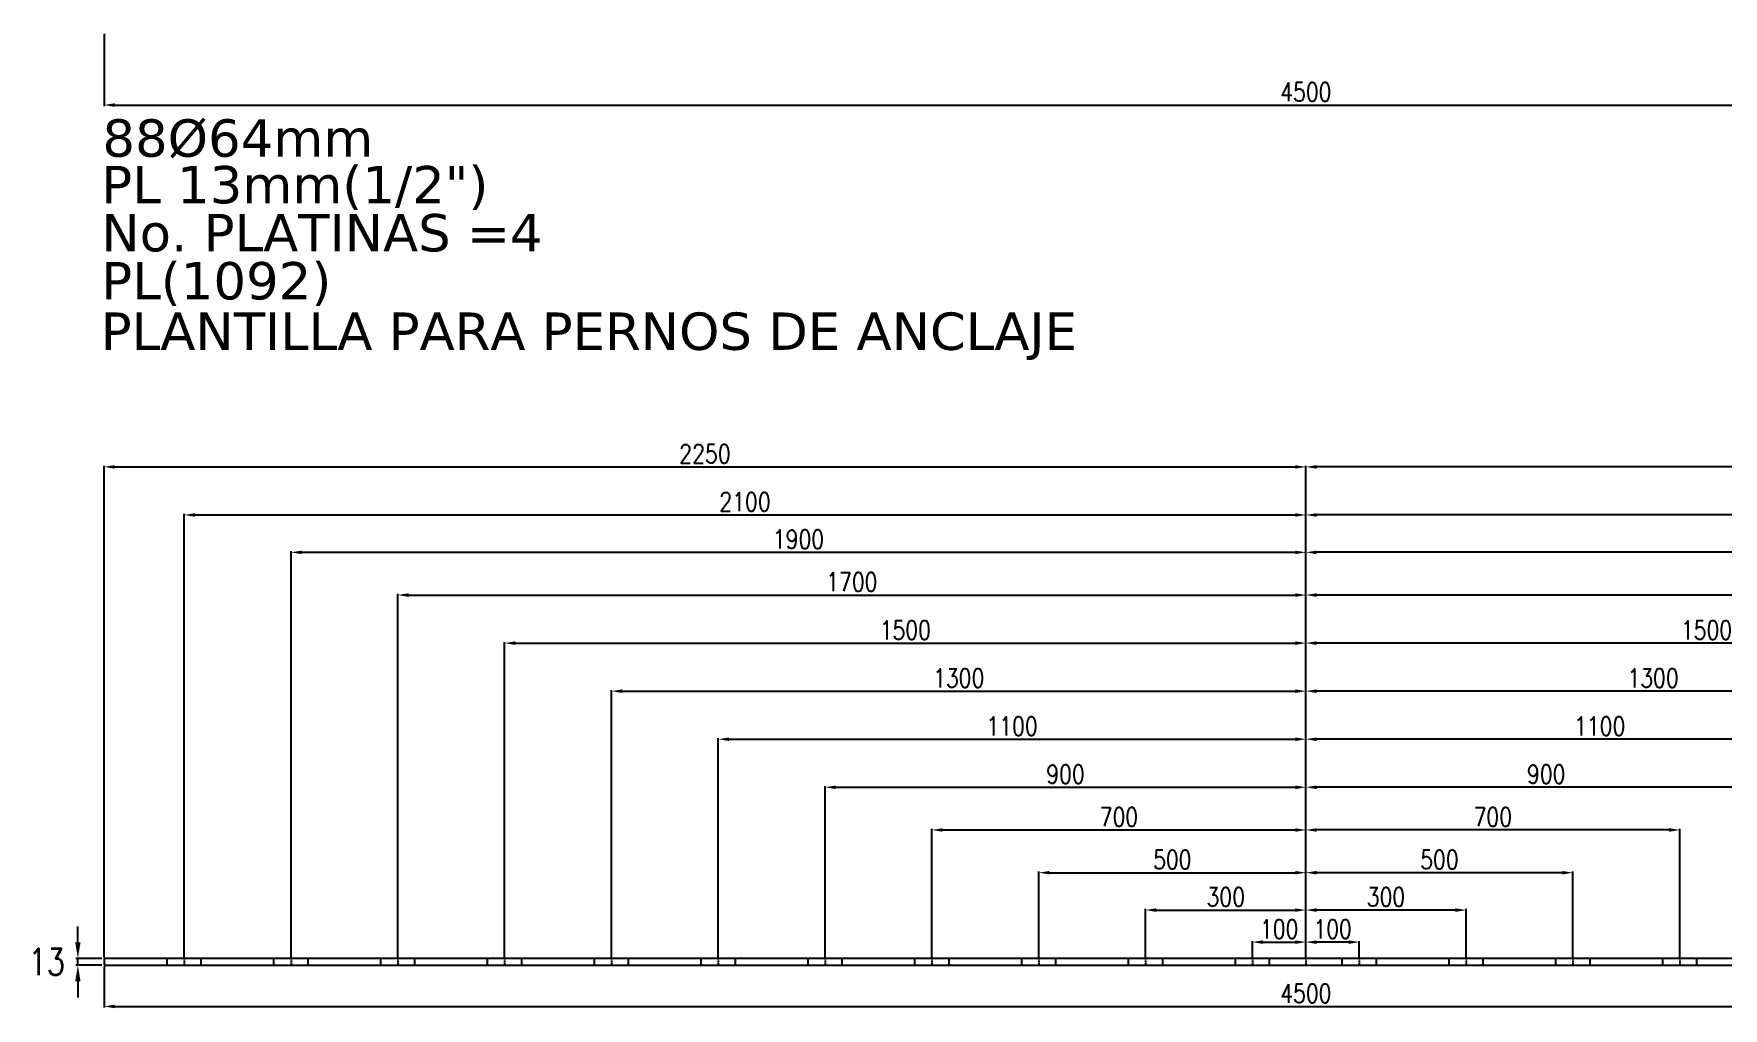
# Model space of a CAD drawing. Header units: millimetres. Extents: x 1541 to 289025, y -12015 to 47026.
# Drawn here: x 41833 to 44996, y 308 to 2133 of the extents above; entities that cross this region are included whole.
import ezdxf

# ---------------------------------------------------------------- set-up
doc = ezdxf.new("R2010")
doc.units = ezdxf.units.MM
doc.header["$LTSCALE"] = 0.1
doc.linetypes.add('DASHDOT', pattern=[25.4, 12.7, -6.35, 0, -6.35])
for name, color, linetype in [('COTAS', 8, 'Continuous'), ('EJE PERNO', 1, 'DASHDOT'), ('PERNOS', 3, 'Continuous'), ('PLATINA', 5, 'Continuous'), ('TEXTO GENERAL', 3, 'Continuous')]:
    doc.layers.add(name, color=color, linetype=linetype)
doc.styles.add('CNI_COTAS', font='romans.shx', dxfattribs={"width": 0.8})
doc.styles.add('VERDANA', font='verdana.ttf')
doc.dimstyles.new('1.2', dxfattribs={"dimscale": 0, "dimtxt": 35, "dimasz": 20, "dimexe": 2, "dimexo": 2, "dimgap": 7, "dimtad": 1, "dimdec": 0, "dimzin": 4, "dimdsep": 46, "dimtxsty": 'CNI_COTAS', "dimcen": 0, "dimclrd": 256, "dimclrt": 3, "dimadec": 0, "dimazin": 0, "dimtfac": 1, "dimtdec": 0, "dimtmove": 2, "dimatfit": 0, "dimfxl": 0.05, "dimtolj": 1, "dimtzin": 0, "dimarcsym": 1})
doc.dimstyles.new('1.3', dxfattribs={"dimscale": 0, "dimtxt": 50, "dimasz": 30, "dimexe": 4, "dimexo": 4, "dimgap": 9, "dimtad": 1, "dimdec": 0, "dimzin": 4, "dimdsep": 46, "dimtxsty": 'CNI_COTAS', "dimcen": 0, "dimclrd": 256, "dimclrt": 3, "dimadec": 0, "dimazin": 0, "dimtfac": 1, "dimtdec": 0, "dimtmove": 2, "dimatfit": 0, "dimfxl": 0.05, "dimtolj": 1, "dimtzin": 0, "dimarcsym": 0})

# ---------------------------------------------------------------- blocks, each defined once
blk = doc.blocks.new('*D3172')
at = {"layer": 'COTAS', "color": 0, "lineweight": -2, "transparency": 16777216}
for p, q in [((41964.3, 2133.3), (41964.3, 1997.8)), ((46464.3, 2133.3), (46464.3, 1997.8))]:
    blk.add_line(p, q, dxfattribs=at)
at = {"layer": 'COTAS', "lineweight": -2, "transparency": 16777216}
blk.add_line((41984.3, 1999.8), (46444.3, 1999.8), dxfattribs=at)
at = {"layer": 'COTAS', "transparency": 16777216}
for points in [[(41984.3, 2003.2), (41984.3, 1996.5), (41964.3, 1999.8)], [(46444.3, 2003.2), (46444.3, 1996.5), (46464.3, 1999.8)]]:
    blk.add_solid(points, dxfattribs=at)
at = {"layer": 'Defpoints', "color": 0, "transparency": 16777216}
for p in [(41964.3, 2135.3), (46464.3, 2135.3), (46464.3, 1999.8)]:
    blk.add_point(p, dxfattribs=at)
at = {"layer": 'COTAS', "color": 3, "transparency": 16777216, "insert": (44214.3, 2024.3), "char_height": 35, "attachment_point": 5, "style": 'CNI_COTAS'}
blk.add_mtext('\\A1;4500', dxfattribs=at)
blk = doc.blocks.new('*D3144')
at = {"layer": 'COTAS', "lineweight": -2, "ltscale": 3, "transparency": 16777216}
for p, q in [((41915.3, 431.6), (41915.3, 461.6)), ((41915.3, 388.6), (41915.3, 401.6)), ((41915.3, 358.6), (41915.3, 328.6))]:
    blk.add_line(p, q, dxfattribs=at)
at = {"layer": 'COTAS', "color": 0, "lineweight": -2, "ltscale": 3, "transparency": 16777216}
for p, q in [((41960.3, 401.6), (41911.3, 401.6)), ((41960.3, 388.6), (41911.3, 388.6))]:
    blk.add_line(p, q, dxfattribs=at)
at = {"layer": 'COTAS', "ltscale": 3, "transparency": 16777216}
for points in [[(41910.3, 431.6), (41920.3, 431.6), (41915.3, 401.6)], [(41910.3, 358.6), (41920.3, 358.6), (41915.3, 388.6)]]:
    blk.add_solid(points, dxfattribs=at)
at = {"layer": 'Defpoints', "color": 0, "ltscale": 3, "transparency": 16777216}
for p in [(41915.3, 401.6), (41964.3, 401.6), (41964.3, 388.6)]:
    blk.add_point(p, dxfattribs=at)
at = {"layer": 'COTAS', "color": 3, "ltscale": 3, "transparency": 16777216, "insert": (41856.8, 395.1), "char_height": 50, "attachment_point": 5, "rotation": 0.2, "style": 'CNI_COTAS'}
blk.add_mtext('\\A1;13', dxfattribs=at)
blk = doc.blocks.new('*D3145')
at = {"layer": 'COTAS', "color": 0, "lineweight": -2, "transparency": 16777216}
for p, q in [((41964.3, 386.6), (41964.3, 309.6)), ((46464.3, 386.6), (46464.3, 309.6))]:
    blk.add_line(p, q, dxfattribs=at)
at = {"layer": 'COTAS', "lineweight": -2, "transparency": 16777216}
blk.add_line((41984.3, 311.6), (46444.3, 311.6), dxfattribs=at)
at = {"layer": 'COTAS', "transparency": 16777216}
for points in [[(41984.3, 314.9), (41984.3, 308.2), (41964.3, 311.6)], [(46444.3, 314.9), (46444.3, 308.2), (46464.3, 311.6)]]:
    blk.add_solid(points, dxfattribs=at)
at = {"layer": 'Defpoints', "color": 0, "transparency": 16777216}
for p in [(41964.3, 388.6), (46464.3, 388.6), (46464.3, 311.6)]:
    blk.add_point(p, dxfattribs=at)
at = {"layer": 'COTAS', "color": 3, "transparency": 16777216, "insert": (44214.3, 336.1), "char_height": 35, "attachment_point": 5, "style": 'CNI_COTAS'}
blk.add_mtext('\\A1;4500', dxfattribs=at)
blk = doc.blocks.new('*D3146')
at = {"layer": 'COTAS', "color": 0, "lineweight": -2, "transparency": 16777216}
for p, q in [((44214.3, 403.6), (44214.3, 434.1)), ((44314.3, 403.6), (44314.3, 434.1))]:
    blk.add_line(p, q, dxfattribs=at)
at = {"layer": 'COTAS', "lineweight": -2, "transparency": 16777216}
blk.add_line((44294.3, 432.1), (44234.3, 432.1), dxfattribs=at)
at = {"layer": 'COTAS', "transparency": 16777216}
for points in [[(44234.3, 435.4), (44234.3, 428.7), (44214.3, 432.1)], [(44294.3, 435.4), (44294.3, 428.7), (44314.3, 432.1)]]:
    blk.add_solid(points, dxfattribs=at)
at = {"layer": 'Defpoints', "color": 0, "transparency": 16777216}
for p in [(44214.3, 432.1), (44214.3, 401.6), (44314.3, 401.6)]:
    blk.add_point(p, dxfattribs=at)
at = {"layer": 'COTAS', "color": 3, "transparency": 16777216, "insert": (44264.3, 456.6), "char_height": 35, "attachment_point": 5, "style": 'CNI_COTAS'}
blk.add_mtext('\\A1;100', dxfattribs=at)
blk = doc.blocks.new('*D3147')
at = {"layer": 'COTAS', "color": 0, "lineweight": -2, "transparency": 16777216}
for p, q in [((44214.3, 403.6), (44214.3, 494.1)), ((44514.3, 403.6), (44514.3, 494.1))]:
    blk.add_line(p, q, dxfattribs=at)
at = {"layer": 'COTAS', "lineweight": -2, "transparency": 16777216}
blk.add_line((44494.3, 492.1), (44234.3, 492.1), dxfattribs=at)
at = {"layer": 'COTAS', "transparency": 16777216}
for points in [[(44234.3, 495.4), (44234.3, 488.7), (44214.3, 492.1)], [(44494.3, 495.4), (44494.3, 488.7), (44514.3, 492.1)]]:
    blk.add_solid(points, dxfattribs=at)
at = {"layer": 'Defpoints', "color": 0, "transparency": 16777216}
for p in [(44214.3, 492.1), (44214.3, 401.6), (44514.3, 401.6)]:
    blk.add_point(p, dxfattribs=at)
at = {"layer": 'COTAS', "color": 3, "transparency": 16777216, "insert": (44364.3, 516.6), "char_height": 35, "attachment_point": 5, "style": 'CNI_COTAS'}
blk.add_mtext('\\A1;300', dxfattribs=at)
blk = doc.blocks.new('*D3148')
at = {"layer": 'COTAS', "color": 0, "lineweight": -2, "transparency": 16777216}
for p, q in [((44214.3, 403.6), (44214.3, 564.1)), ((44714.3, 403.6), (44714.3, 564.1))]:
    blk.add_line(p, q, dxfattribs=at)
at = {"layer": 'COTAS', "lineweight": -2, "transparency": 16777216}
blk.add_line((44694.3, 562.1), (44234.3, 562.1), dxfattribs=at)
at = {"layer": 'COTAS', "transparency": 16777216}
for points in [[(44234.3, 565.4), (44234.3, 558.7), (44214.3, 562.1)], [(44694.3, 565.4), (44694.3, 558.7), (44714.3, 562.1)]]:
    blk.add_solid(points, dxfattribs=at)
at = {"layer": 'Defpoints', "color": 0, "transparency": 16777216}
for p in [(44214.3, 562.1), (44214.3, 401.6), (44714.3, 401.6)]:
    blk.add_point(p, dxfattribs=at)
at = {"layer": 'COTAS', "color": 3, "transparency": 16777216, "insert": (44464.3, 586.6), "char_height": 35, "attachment_point": 5, "style": 'CNI_COTAS'}
blk.add_mtext('\\A1;500', dxfattribs=at)
blk = doc.blocks.new('*D3149')
at = {"layer": 'COTAS', "color": 0, "lineweight": -2, "transparency": 16777216}
for p, q in [((44214.3, 403.6), (44214.3, 644.1)), ((44914.3, 403.6), (44914.3, 644.1))]:
    blk.add_line(p, q, dxfattribs=at)
at = {"layer": 'COTAS', "lineweight": -2, "transparency": 16777216}
blk.add_line((44894.3, 642.1), (44234.3, 642.1), dxfattribs=at)
at = {"layer": 'COTAS', "transparency": 16777216}
for points in [[(44234.3, 645.4), (44234.3, 638.7), (44214.3, 642.1)], [(44894.3, 645.4), (44894.3, 638.7), (44914.3, 642.1)]]:
    blk.add_solid(points, dxfattribs=at)
at = {"layer": 'Defpoints', "color": 0, "transparency": 16777216}
for p in [(44214.3, 642.1), (44214.3, 401.6), (44914.3, 401.6)]:
    blk.add_point(p, dxfattribs=at)
at = {"layer": 'COTAS', "color": 3, "transparency": 16777216, "insert": (44564.3, 666.6), "char_height": 35, "attachment_point": 5, "style": 'CNI_COTAS'}
blk.add_mtext('\\A1;700', dxfattribs=at)
blk = doc.blocks.new('*D3150')
at = {"layer": 'COTAS', "color": 0, "lineweight": -2, "transparency": 16777216}
for p, q in [((44214.3, 403.6), (44214.3, 724.1)), ((45114.3, 403.6), (45114.3, 724.1))]:
    blk.add_line(p, q, dxfattribs=at)
at = {"layer": 'COTAS', "lineweight": -2, "transparency": 16777216}
blk.add_line((45094.3, 722.1), (44234.3, 722.1), dxfattribs=at)
at = {"layer": 'COTAS', "transparency": 16777216}
for points in [[(44234.3, 725.4), (44234.3, 718.7), (44214.3, 722.1)], [(45094.3, 725.4), (45094.3, 718.7), (45114.3, 722.1)]]:
    blk.add_solid(points, dxfattribs=at)
at = {"layer": 'Defpoints', "color": 0, "transparency": 16777216}
for p in [(44214.3, 722.1), (44214.3, 401.6), (45114.3, 401.6)]:
    blk.add_point(p, dxfattribs=at)
at = {"layer": 'COTAS', "color": 3, "transparency": 16777216, "insert": (44664.3, 746.6), "char_height": 35, "attachment_point": 5, "style": 'CNI_COTAS'}
blk.add_mtext('\\A1;900', dxfattribs=at)
blk = doc.blocks.new('*D3151')
at = {"layer": 'COTAS', "color": 0, "lineweight": -2, "transparency": 16777216}
for p, q in [((44214.3, 403.6), (44214.3, 814.1)), ((45314.3, 403.6), (45314.3, 814.1))]:
    blk.add_line(p, q, dxfattribs=at)
at = {"layer": 'COTAS', "lineweight": -2, "transparency": 16777216}
blk.add_line((45294.3, 812.1), (44234.3, 812.1), dxfattribs=at)
at = {"layer": 'COTAS', "transparency": 16777216}
for points in [[(44234.3, 815.4), (44234.3, 808.7), (44214.3, 812.1)], [(45294.3, 815.4), (45294.3, 808.7), (45314.3, 812.1)]]:
    blk.add_solid(points, dxfattribs=at)
at = {"layer": 'Defpoints', "color": 0, "transparency": 16777216}
for p in [(44214.3, 812.1), (44214.3, 401.6), (45314.3, 401.6)]:
    blk.add_point(p, dxfattribs=at)
at = {"layer": 'COTAS', "color": 3, "transparency": 16777216, "insert": (44764.3, 836.6), "char_height": 35, "attachment_point": 5, "style": 'CNI_COTAS'}
blk.add_mtext('\\A1;1100', dxfattribs=at)
blk = doc.blocks.new('*D3152')
at = {"layer": 'COTAS', "color": 0, "lineweight": -2, "transparency": 16777216}
for p, q in [((44214.3, 403.6), (44214.3, 904.1)), ((45514.3, 403.6), (45514.3, 904.1))]:
    blk.add_line(p, q, dxfattribs=at)
at = {"layer": 'COTAS', "lineweight": -2, "transparency": 16777216}
blk.add_line((45494.3, 902.1), (44234.3, 902.1), dxfattribs=at)
at = {"layer": 'COTAS', "transparency": 16777216}
for points in [[(44234.3, 905.4), (44234.3, 898.7), (44214.3, 902.1)], [(45494.3, 905.4), (45494.3, 898.7), (45514.3, 902.1)]]:
    blk.add_solid(points, dxfattribs=at)
at = {"layer": 'Defpoints', "color": 0, "transparency": 16777216}
for p in [(44214.3, 902.1), (44214.3, 401.6), (45514.3, 401.6)]:
    blk.add_point(p, dxfattribs=at)
at = {"layer": 'COTAS', "color": 3, "transparency": 16777216, "insert": (44864.3, 926.6), "char_height": 35, "attachment_point": 5, "style": 'CNI_COTAS'}
blk.add_mtext('\\A1;1300', dxfattribs=at)
blk = doc.blocks.new('*D3153')
at = {"layer": 'COTAS', "color": 0, "lineweight": -2, "transparency": 16777216}
for p, q in [((44214.3, 403.6), (44214.3, 994.1)), ((45714.3, 403.6), (45714.3, 994.1))]:
    blk.add_line(p, q, dxfattribs=at)
at = {"layer": 'COTAS', "lineweight": -2, "transparency": 16777216}
blk.add_line((45694.3, 992.1), (44234.3, 992.1), dxfattribs=at)
at = {"layer": 'COTAS', "transparency": 16777216}
for points in [[(44234.3, 995.4), (44234.3, 988.7), (44214.3, 992.1)], [(45694.3, 995.4), (45694.3, 988.7), (45714.3, 992.1)]]:
    blk.add_solid(points, dxfattribs=at)
at = {"layer": 'Defpoints', "color": 0, "transparency": 16777216}
for p in [(44214.3, 992.1), (44214.3, 401.6), (45714.3, 401.6)]:
    blk.add_point(p, dxfattribs=at)
at = {"layer": 'COTAS', "color": 3, "transparency": 16777216, "insert": (44964.3, 1016.6), "char_height": 35, "attachment_point": 5, "style": 'CNI_COTAS'}
blk.add_mtext('\\A1;1500', dxfattribs=at)
blk = doc.blocks.new('*D3154')
at = {"layer": 'COTAS', "color": 0, "lineweight": -2, "transparency": 16777216}
for p, q in [((44214.3, 403.6), (44214.3, 1084.1)), ((45914.3, 403.6), (45914.3, 1084.1))]:
    blk.add_line(p, q, dxfattribs=at)
at = {"layer": 'COTAS', "lineweight": -2, "transparency": 16777216}
blk.add_line((45894.3, 1082.1), (44234.3, 1082.1), dxfattribs=at)
at = {"layer": 'COTAS', "transparency": 16777216}
for points in [[(44234.3, 1085.4), (44234.3, 1078.7), (44214.3, 1082.1)], [(45894.3, 1085.4), (45894.3, 1078.7), (45914.3, 1082.1)]]:
    blk.add_solid(points, dxfattribs=at)
at = {"layer": 'Defpoints', "color": 0, "transparency": 16777216}
for p in [(44214.3, 1082.1), (44214.3, 401.6), (45914.3, 401.6)]:
    blk.add_point(p, dxfattribs=at)
at = {"layer": 'COTAS', "color": 3, "transparency": 16777216, "insert": (45064.3, 1106.6), "char_height": 35, "attachment_point": 5, "style": 'CNI_COTAS'}
blk.add_mtext('\\A1;1700', dxfattribs=at)
blk = doc.blocks.new('*D3155')
at = {"layer": 'COTAS', "color": 0, "lineweight": -2, "transparency": 16777216}
for p, q in [((44214.3, 403.6), (44214.3, 1164.1)), ((46114.3, 403.6), (46114.3, 1164.1))]:
    blk.add_line(p, q, dxfattribs=at)
at = {"layer": 'COTAS', "lineweight": -2, "transparency": 16777216}
blk.add_line((46094.3, 1162.1), (44234.3, 1162.1), dxfattribs=at)
at = {"layer": 'COTAS', "transparency": 16777216}
for points in [[(44234.3, 1165.4), (44234.3, 1158.7), (44214.3, 1162.1)], [(46094.3, 1165.4), (46094.3, 1158.7), (46114.3, 1162.1)]]:
    blk.add_solid(points, dxfattribs=at)
at = {"layer": 'Defpoints', "color": 0, "transparency": 16777216}
for p in [(44214.3, 1162.1), (44214.3, 401.6), (46114.3, 401.6)]:
    blk.add_point(p, dxfattribs=at)
at = {"layer": 'COTAS', "color": 3, "transparency": 16777216, "insert": (45164.3, 1186.6), "char_height": 35, "attachment_point": 5, "style": 'CNI_COTAS'}
blk.add_mtext('\\A1;1900', dxfattribs=at)
blk = doc.blocks.new('*D3156')
at = {"layer": 'COTAS', "color": 0, "lineweight": -2, "transparency": 16777216}
for p, q in [((44214.3, 403.6), (44214.3, 1234.1)), ((46314.3, 403.6), (46314.3, 1234.1))]:
    blk.add_line(p, q, dxfattribs=at)
at = {"layer": 'COTAS', "lineweight": -2, "transparency": 16777216}
blk.add_line((46294.3, 1232.1), (44234.3, 1232.1), dxfattribs=at)
at = {"layer": 'COTAS', "transparency": 16777216}
for points in [[(44234.3, 1235.4), (44234.3, 1228.7), (44214.3, 1232.1)], [(46294.3, 1235.4), (46294.3, 1228.7), (46314.3, 1232.1)]]:
    blk.add_solid(points, dxfattribs=at)
at = {"layer": 'Defpoints', "color": 0, "transparency": 16777216}
for p in [(44214.3, 1232.1), (44214.3, 401.6), (46314.3, 401.6)]:
    blk.add_point(p, dxfattribs=at)
at = {"layer": 'COTAS', "color": 3, "transparency": 16777216, "insert": (45264.3, 1256.6), "char_height": 35, "attachment_point": 5, "style": 'CNI_COTAS'}
blk.add_mtext('\\A1;2100', dxfattribs=at)
blk = doc.blocks.new('*D3157')
at = {"layer": 'COTAS', "color": 0, "lineweight": -2, "transparency": 16777216}
for p, q in [((44214.3, 403.6), (44214.3, 1324.1)), ((46464.3, 403.6), (46464.3, 1324.1))]:
    blk.add_line(p, q, dxfattribs=at)
at = {"layer": 'COTAS', "lineweight": -2, "transparency": 16777216}
blk.add_line((46444.3, 1322.1), (44234.3, 1322.1), dxfattribs=at)
at = {"layer": 'COTAS', "transparency": 16777216}
for points in [[(44234.3, 1325.4), (44234.3, 1318.7), (44214.3, 1322.1)], [(46444.3, 1325.4), (46444.3, 1318.7), (46464.3, 1322.1)]]:
    blk.add_solid(points, dxfattribs=at)
at = {"layer": 'Defpoints', "color": 0, "transparency": 16777216}
for p in [(44214.3, 1322.1), (44214.3, 401.6), (46464.3, 401.6)]:
    blk.add_point(p, dxfattribs=at)
at = {"layer": 'COTAS', "color": 3, "transparency": 16777216, "insert": (45339.3, 1346.6), "char_height": 35, "attachment_point": 5, "style": 'CNI_COTAS'}
blk.add_mtext('\\A1;2250', dxfattribs=at)
blk = doc.blocks.new('*D2684')
at = {"layer": 'COTAS', "color": 0, "lineweight": -2, "transparency": 16777216}
for p, q in [((44114.3, 403.6), (44114.3, 434.1)), ((44214.3, 403.6), (44214.3, 434.1))]:
    blk.add_line(p, q, dxfattribs=at)
at = {"layer": 'COTAS', "lineweight": -2, "transparency": 16777216}
blk.add_line((44134.3, 432.1), (44194.3, 432.1), dxfattribs=at)
at = {"layer": 'COTAS', "transparency": 16777216}
for points in [[(44134.3, 435.4), (44134.3, 428.7), (44114.3, 432.1)], [(44194.3, 435.4), (44194.3, 428.7), (44214.3, 432.1)]]:
    blk.add_solid(points, dxfattribs=at)
at = {"layer": 'Defpoints', "color": 0, "transparency": 16777216}
for p in [(44214.3, 432.1), (44114.3, 401.6), (44214.3, 401.6)]:
    blk.add_point(p, dxfattribs=at)
at = {"layer": 'COTAS', "color": 3, "transparency": 16777216, "insert": (44164.3, 456.6), "char_height": 35, "attachment_point": 5, "style": 'CNI_COTAS'}
blk.add_mtext('\\A1;100', dxfattribs=at)
blk = doc.blocks.new('*D2685')
at = {"layer": 'COTAS', "color": 0, "lineweight": -2, "transparency": 16777216}
for p, q in [((43914.3, 403.6), (43914.3, 494.1)), ((44214.3, 403.6), (44214.3, 494.1))]:
    blk.add_line(p, q, dxfattribs=at)
at = {"layer": 'COTAS', "lineweight": -2, "transparency": 16777216}
blk.add_line((43934.3, 492.1), (44194.3, 492.1), dxfattribs=at)
at = {"layer": 'COTAS', "transparency": 16777216}
for points in [[(43934.3, 495.4), (43934.3, 488.7), (43914.3, 492.1)], [(44194.3, 495.4), (44194.3, 488.7), (44214.3, 492.1)]]:
    blk.add_solid(points, dxfattribs=at)
at = {"layer": 'Defpoints', "color": 0, "transparency": 16777216}
for p in [(44214.3, 492.1), (43914.3, 401.6), (44214.3, 401.6)]:
    blk.add_point(p, dxfattribs=at)
at = {"layer": 'COTAS', "color": 3, "transparency": 16777216, "insert": (44064.3, 516.6), "char_height": 35, "attachment_point": 5, "style": 'CNI_COTAS'}
blk.add_mtext('\\A1;300', dxfattribs=at)
blk = doc.blocks.new('*D2686')
at = {"layer": 'COTAS', "color": 0, "lineweight": -2, "transparency": 16777216}
for p, q in [((43714.3, 403.6), (43714.3, 564.1)), ((44214.3, 403.6), (44214.3, 564.1))]:
    blk.add_line(p, q, dxfattribs=at)
at = {"layer": 'COTAS', "lineweight": -2, "transparency": 16777216}
blk.add_line((43734.3, 562.1), (44194.3, 562.1), dxfattribs=at)
at = {"layer": 'COTAS', "transparency": 16777216}
for points in [[(43734.3, 565.4), (43734.3, 558.7), (43714.3, 562.1)], [(44194.3, 565.4), (44194.3, 558.7), (44214.3, 562.1)]]:
    blk.add_solid(points, dxfattribs=at)
at = {"layer": 'Defpoints', "color": 0, "transparency": 16777216}
for p in [(44214.3, 562.1), (43714.3, 401.6), (44214.3, 401.6)]:
    blk.add_point(p, dxfattribs=at)
at = {"layer": 'COTAS', "color": 3, "transparency": 16777216, "insert": (43964.3, 586.6), "char_height": 35, "attachment_point": 5, "style": 'CNI_COTAS'}
blk.add_mtext('\\A1;500', dxfattribs=at)
blk = doc.blocks.new('*D2739')
at = {"layer": 'COTAS', "color": 0, "lineweight": -2, "transparency": 16777216}
for p, q in [((43514.3, 403.6), (43514.3, 644.1)), ((44214.3, 403.6), (44214.3, 644.1))]:
    blk.add_line(p, q, dxfattribs=at)
at = {"layer": 'COTAS', "lineweight": -2, "transparency": 16777216}
blk.add_line((43534.3, 642.1), (44194.3, 642.1), dxfattribs=at)
at = {"layer": 'COTAS', "transparency": 16777216}
for points in [[(43534.3, 645.4), (43534.3, 638.7), (43514.3, 642.1)], [(44194.3, 645.4), (44194.3, 638.7), (44214.3, 642.1)]]:
    blk.add_solid(points, dxfattribs=at)
at = {"layer": 'Defpoints', "color": 0, "transparency": 16777216}
for p in [(44214.3, 642.1), (43514.3, 401.6), (44214.3, 401.6)]:
    blk.add_point(p, dxfattribs=at)
at = {"layer": 'COTAS', "color": 3, "transparency": 16777216, "insert": (43864.3, 666.6), "char_height": 35, "attachment_point": 5, "style": 'CNI_COTAS'}
blk.add_mtext('\\A1;700', dxfattribs=at)
blk = doc.blocks.new('*D2740')
at = {"layer": 'COTAS', "color": 0, "lineweight": -2, "transparency": 16777216}
for p, q in [((43314.3, 403.6), (43314.3, 724.1)), ((44214.3, 403.6), (44214.3, 724.1))]:
    blk.add_line(p, q, dxfattribs=at)
at = {"layer": 'COTAS', "lineweight": -2, "transparency": 16777216}
blk.add_line((43334.3, 722.1), (44194.3, 722.1), dxfattribs=at)
at = {"layer": 'COTAS', "transparency": 16777216}
for points in [[(43334.3, 725.4), (43334.3, 718.7), (43314.3, 722.1)], [(44194.3, 725.4), (44194.3, 718.7), (44214.3, 722.1)]]:
    blk.add_solid(points, dxfattribs=at)
at = {"layer": 'Defpoints', "color": 0, "transparency": 16777216}
for p in [(44214.3, 722.1), (43314.3, 401.6), (44214.3, 401.6)]:
    blk.add_point(p, dxfattribs=at)
at = {"layer": 'COTAS', "color": 3, "transparency": 16777216, "insert": (43764.3, 746.6), "char_height": 35, "attachment_point": 5, "style": 'CNI_COTAS'}
blk.add_mtext('\\A1;900', dxfattribs=at)
blk = doc.blocks.new('*D2741')
at = {"layer": 'COTAS', "color": 0, "lineweight": -2, "transparency": 16777216}
for p, q in [((43114.3, 403.6), (43114.3, 814.1)), ((44214.3, 403.6), (44214.3, 814.1))]:
    blk.add_line(p, q, dxfattribs=at)
at = {"layer": 'COTAS', "lineweight": -2, "transparency": 16777216}
blk.add_line((43134.3, 812.1), (44194.3, 812.1), dxfattribs=at)
at = {"layer": 'COTAS', "transparency": 16777216}
for points in [[(43134.3, 815.4), (43134.3, 808.7), (43114.3, 812.1)], [(44194.3, 815.4), (44194.3, 808.7), (44214.3, 812.1)]]:
    blk.add_solid(points, dxfattribs=at)
at = {"layer": 'Defpoints', "color": 0, "transparency": 16777216}
for p in [(44214.3, 812.1), (43114.3, 401.6), (44214.3, 401.6)]:
    blk.add_point(p, dxfattribs=at)
at = {"layer": 'COTAS', "color": 3, "transparency": 16777216, "insert": (43664.3, 836.6), "char_height": 35, "attachment_point": 5, "style": 'CNI_COTAS'}
blk.add_mtext('\\A1;1100', dxfattribs=at)
blk = doc.blocks.new('*D2742')
at = {"layer": 'COTAS', "color": 0, "lineweight": -2, "transparency": 16777216}
for p, q in [((42914.3, 403.6), (42914.3, 904.1)), ((44214.3, 403.6), (44214.3, 904.1))]:
    blk.add_line(p, q, dxfattribs=at)
at = {"layer": 'COTAS', "lineweight": -2, "transparency": 16777216}
blk.add_line((42934.3, 902.1), (44194.3, 902.1), dxfattribs=at)
at = {"layer": 'COTAS', "transparency": 16777216}
for points in [[(42934.3, 905.4), (42934.3, 898.7), (42914.3, 902.1)], [(44194.3, 905.4), (44194.3, 898.7), (44214.3, 902.1)]]:
    blk.add_solid(points, dxfattribs=at)
at = {"layer": 'Defpoints', "color": 0, "transparency": 16777216}
for p in [(44214.3, 902.1), (42914.3, 401.6), (44214.3, 401.6)]:
    blk.add_point(p, dxfattribs=at)
at = {"layer": 'COTAS', "color": 3, "transparency": 16777216, "insert": (43564.3, 926.6), "char_height": 35, "attachment_point": 5, "style": 'CNI_COTAS'}
blk.add_mtext('\\A1;1300', dxfattribs=at)
blk = doc.blocks.new('*D2743')
at = {"layer": 'COTAS', "color": 0, "lineweight": -2, "transparency": 16777216}
for p, q in [((42714.3, 403.6), (42714.3, 994.1)), ((44214.3, 403.6), (44214.3, 994.1))]:
    blk.add_line(p, q, dxfattribs=at)
at = {"layer": 'COTAS', "lineweight": -2, "transparency": 16777216}
blk.add_line((42734.3, 992.1), (44194.3, 992.1), dxfattribs=at)
at = {"layer": 'COTAS', "transparency": 16777216}
for points in [[(42734.3, 995.4), (42734.3, 988.7), (42714.3, 992.1)], [(44194.3, 995.4), (44194.3, 988.7), (44214.3, 992.1)]]:
    blk.add_solid(points, dxfattribs=at)
at = {"layer": 'Defpoints', "color": 0, "transparency": 16777216}
for p in [(44214.3, 992.1), (42714.3, 401.6), (44214.3, 401.6)]:
    blk.add_point(p, dxfattribs=at)
at = {"layer": 'COTAS', "color": 3, "transparency": 16777216, "insert": (43464.3, 1016.6), "char_height": 35, "attachment_point": 5, "style": 'CNI_COTAS'}
blk.add_mtext('\\A1;1500', dxfattribs=at)
blk = doc.blocks.new('*D2744')
at = {"layer": 'COTAS', "color": 0, "lineweight": -2, "transparency": 16777216}
for p, q in [((42514.3, 403.6), (42514.3, 1084.1)), ((44214.3, 403.6), (44214.3, 1084.1))]:
    blk.add_line(p, q, dxfattribs=at)
at = {"layer": 'COTAS', "lineweight": -2, "transparency": 16777216}
blk.add_line((42534.3, 1082.1), (44194.3, 1082.1), dxfattribs=at)
at = {"layer": 'COTAS', "transparency": 16777216}
for points in [[(42534.3, 1085.4), (42534.3, 1078.7), (42514.3, 1082.1)], [(44194.3, 1085.4), (44194.3, 1078.7), (44214.3, 1082.1)]]:
    blk.add_solid(points, dxfattribs=at)
at = {"layer": 'Defpoints', "color": 0, "transparency": 16777216}
for p in [(44214.3, 1082.1), (42514.3, 401.6), (44214.3, 401.6)]:
    blk.add_point(p, dxfattribs=at)
at = {"layer": 'COTAS', "color": 3, "transparency": 16777216, "insert": (43364.3, 1106.6), "char_height": 35, "attachment_point": 5, "style": 'CNI_COTAS'}
blk.add_mtext('\\A1;1700', dxfattribs=at)
blk = doc.blocks.new('*D2745')
at = {"layer": 'COTAS', "color": 0, "lineweight": -2, "transparency": 16777216}
for p, q in [((42314.3, 403.6), (42314.3, 1164.1)), ((44214.3, 403.6), (44214.3, 1164.1))]:
    blk.add_line(p, q, dxfattribs=at)
at = {"layer": 'COTAS', "lineweight": -2, "transparency": 16777216}
blk.add_line((42334.3, 1162.1), (44194.3, 1162.1), dxfattribs=at)
at = {"layer": 'COTAS', "transparency": 16777216}
for points in [[(42334.3, 1165.4), (42334.3, 1158.7), (42314.3, 1162.1)], [(44194.3, 1165.4), (44194.3, 1158.7), (44214.3, 1162.1)]]:
    blk.add_solid(points, dxfattribs=at)
at = {"layer": 'Defpoints', "color": 0, "transparency": 16777216}
for p in [(44214.3, 1162.1), (42314.3, 401.6), (44214.3, 401.6)]:
    blk.add_point(p, dxfattribs=at)
at = {"layer": 'COTAS', "color": 3, "transparency": 16777216, "insert": (43264.3, 1186.6), "char_height": 35, "attachment_point": 5, "style": 'CNI_COTAS'}
blk.add_mtext('\\A1;1900', dxfattribs=at)
blk = doc.blocks.new('*D2746')
at = {"layer": 'COTAS', "color": 0, "lineweight": -2, "transparency": 16777216}
for p, q in [((42114.3, 403.6), (42114.3, 1234.1)), ((44214.3, 403.6), (44214.3, 1234.1))]:
    blk.add_line(p, q, dxfattribs=at)
at = {"layer": 'COTAS', "lineweight": -2, "transparency": 16777216}
blk.add_line((42134.3, 1232.1), (44194.3, 1232.1), dxfattribs=at)
at = {"layer": 'COTAS', "transparency": 16777216}
for points in [[(42134.3, 1235.4), (42134.3, 1228.7), (42114.3, 1232.1)], [(44194.3, 1235.4), (44194.3, 1228.7), (44214.3, 1232.1)]]:
    blk.add_solid(points, dxfattribs=at)
at = {"layer": 'Defpoints', "color": 0, "transparency": 16777216}
for p in [(44214.3, 1232.1), (42114.3, 401.6), (44214.3, 401.6)]:
    blk.add_point(p, dxfattribs=at)
at = {"layer": 'COTAS', "color": 3, "transparency": 16777216, "insert": (43164.3, 1256.6), "char_height": 35, "attachment_point": 5, "style": 'CNI_COTAS'}
blk.add_mtext('\\A1;2100', dxfattribs=at)
blk = doc.blocks.new('*D2747')
at = {"layer": 'COTAS', "color": 0, "lineweight": -2, "transparency": 16777216}
for p, q in [((41964.3, 403.6), (41964.3, 1324.1)), ((44214.3, 403.6), (44214.3, 1324.1))]:
    blk.add_line(p, q, dxfattribs=at)
at = {"layer": 'COTAS', "lineweight": -2, "transparency": 16777216}
blk.add_line((41984.3, 1322.1), (44194.3, 1322.1), dxfattribs=at)
at = {"layer": 'COTAS', "transparency": 16777216}
for points in [[(41984.3, 1325.4), (41984.3, 1318.7), (41964.3, 1322.1)], [(44194.3, 1325.4), (44194.3, 1318.7), (44214.3, 1322.1)]]:
    blk.add_solid(points, dxfattribs=at)
at = {"layer": 'Defpoints', "color": 0, "transparency": 16777216}
for p in [(44214.3, 1322.1), (41964.3, 401.6), (44214.3, 401.6)]:
    blk.add_point(p, dxfattribs=at)
at = {"layer": 'COTAS', "color": 3, "transparency": 16777216, "insert": (43089.3, 1346.6), "char_height": 35, "attachment_point": 5, "style": 'CNI_COTAS'}
blk.add_mtext('\\A1;2250', dxfattribs=at)
blk = doc.blocks.new('A$Cabe98760')
at = {"layer": 'EJE PERNO'}
for p, q in [((42114.3, 401.6), (42114.3, 388.6)), ((42314.3, 401.6), (42314.3, 388.6)), ((42514.3, 401.6), (42514.3, 388.6)), ((42714.3, 401.6), (42714.3, 388.6)), ((42914.3, 401.6), (42914.3, 388.6)), ((43114.3, 401.6), (43114.3, 388.6)), ((43314.3, 401.6), (43314.3, 388.6)), ((43514.3, 401.6), (43514.3, 388.6)), ((43714.3, 401.6), (43714.3, 388.6)), ((43914.3, 401.6), (43914.3, 388.6)), ((44114.3, 401.6), (44114.3, 388.6)), ((44314.3, 401.6), (44314.3, 388.6)), ((44514.3, 401.6), (44514.3, 388.6)), ((44714.3, 401.6), (44714.3, 388.6)), ((44914.3, 401.6), (44914.3, 388.6))]:
    blk.add_line(p, q, dxfattribs=at)
at = {"layer": 'EJE PERNO', "color": 4}
blk.add_line((44214.3, 401.6), (44214.3, 388.6), dxfattribs=at)
at = {"layer": 'PERNOS', "ltscale": 3}
for p, q in [((42082.3, 388.6), (42082.3, 401.6)), ((42146.3, 388.6), (42146.3, 401.6)), ((42282.3, 388.6), (42282.3, 401.6)), ((42346.3, 388.6), (42346.3, 401.6)), ((42482.3, 388.6), (42482.3, 401.6)), ((42546.3, 388.6), (42546.3, 401.6)), ((42682.3, 388.6), (42682.3, 401.6)), ((42746.3, 388.6), (42746.3, 401.6)), ((42882.3, 388.6), (42882.3, 401.6)), ((42946.3, 388.6), (42946.3, 401.6)), ((43082.3, 388.6), (43082.3, 401.6)), ((43146.3, 388.6), (43146.3, 401.6)), ((43282.3, 388.6), (43282.3, 401.6)), ((43346.3, 388.6), (43346.3, 401.6)), ((43482.3, 388.6), (43482.3, 401.6)), ((43546.3, 388.6), (43546.3, 401.6)), ((43682.3, 388.6), (43682.3, 401.6)), ((43746.3, 388.6), (43746.3, 401.6)), ((43882.3, 388.6), (43882.3, 401.6)), ((43946.3, 388.6), (43946.3, 401.6)), ((44082.3, 388.6), (44082.3, 401.6)), ((44146.3, 388.6), (44146.3, 401.6)), ((44282.3, 388.6), (44282.3, 401.6)), ((44346.3, 388.6), (44346.3, 401.6)), ((44482.3, 388.6), (44482.3, 401.6)), ((44546.3, 388.6), (44546.3, 401.6)), ((44682.3, 388.6), (44682.3, 401.6)), ((44746.3, 388.6), (44746.3, 401.6)), ((44882.3, 388.6), (44882.3, 401.6)), ((44946.3, 388.6), (44946.3, 401.6))]:
    blk.add_line(p, q, dxfattribs=at)
at = {"layer": 'PLATINA', "linetype": 'Continuous'}
blk.add_lwpolyline([(41964.3, 388.6), (46464.3, 388.6), (46464.3, 401.6), (41964.3, 401.6)], close=True, dxfattribs=at)
at = {"layer": 'TEXTO GENERAL', "color": 3, "style": 'VERDANA'}
for s, p in [('88%%C64mm', (41961.2, 1903.1)), ('PL 13mm(1/2")', (41959.1, 1815.8)), ('No. PLATINAS =4', (41959.1, 1725.8)), ('PL(1092)', (41959.1, 1635.8)), ('PLANTILLA PARA PERNOS DE ANCLAJE', (41958.1, 1541.3))]:
    blk.add_text(s, height=70, dxfattribs=at).set_placement(p)
at = {"layer": 'COTAS'}
for base, p1, p2, picture, middle in [((46464.3, 1999.8), (41964.3, 2135.3), (46464.3, 2135.3), '*D3172', (44214.3, 2024.3)), ((44214.3, 1322.1), (46464.3, 401.6), (44214.3, 401.6), '*D3157', (45339.3, 1346.6)), ((44214.3, 1232.1), (46314.3, 401.6), (44214.3, 401.6), '*D3156', (45264.3, 1256.6)), ((44214.3, 1162.1), (46114.3, 401.6), (44214.3, 401.6), '*D3155', (45164.3, 1186.6)), ((44214.3, 1082.1), (45914.3, 401.6), (44214.3, 401.6), '*D3154', (45064.3, 1106.6)), ((44214.3, 992.1), (45714.3, 401.6), (44214.3, 401.6), '*D3153', (44964.3, 1016.6)), ((44214.3, 902.1), (45514.3, 401.6), (44214.3, 401.6), '*D3152', (44864.3, 926.6)), ((44214.3, 812.1), (45314.3, 401.6), (44214.3, 401.6), '*D3151', (44764.3, 836.6)), ((44214.3, 722.1), (45114.3, 401.6), (44214.3, 401.6), '*D3150', (44664.3, 746.6)), ((44214.3, 642.1), (44914.3, 401.6), (44214.3, 401.6), '*D3149', (44564.3, 666.6)), ((44214.3, 562.1), (44714.3, 401.6), (44214.3, 401.6), '*D3148', (44464.3, 586.6)), ((44214.3, 492.1), (44514.3, 401.6), (44214.3, 401.6), '*D3147', (44364.3, 516.6)), ((44214.3, 432.1), (44314.3, 401.6), (44214.3, 401.6), '*D3146', (44264.3, 456.6)), ((46464.3, 311.6), (41964.3, 388.6), (46464.3, 388.6), '*D3145', (44214.3, 336.1))]:
    dim = blk.add_linear_dim(base=base, p1=p1, p2=p2, dimstyle='1.2', override={"dimscale": 1}, dxfattribs=at)
    dim.commit()
    dim.dimension.update_dxf_attribs({"geometry": picture, "text_midpoint": middle})
for base, p1, picture, middle in [((44214.3, 1322.1), (41964.3, 401.6), '*D2747', (43089.3, 1346.6)), ((44214.3, 1232.1), (42114.3, 401.6), '*D2746', (43164.3, 1256.6)), ((44214.3, 1162.1), (42314.3, 401.6), '*D2745', (43264.3, 1186.6)), ((44214.3, 1082.1), (42514.3, 401.6), '*D2744', (43364.3, 1106.6)), ((44214.3, 992.1), (42714.3, 401.6), '*D2743', (43464.3, 1016.6)), ((44214.3, 902.1), (42914.3, 401.6), '*D2742', (43564.3, 926.6)), ((44214.3, 812.1), (43114.3, 401.6), '*D2741', (43664.3, 836.6)), ((44214.3, 722.1), (43314.3, 401.6), '*D2740', (43764.3, 746.6)), ((44214.3, 642.1), (43514.3, 401.6), '*D2739', (43864.3, 666.6)), ((44214.3, 562.1), (43714.3, 401.6), '*D2686', (43964.3, 586.6)), ((44214.3, 492.1), (43914.3, 401.6), '*D2685', (44064.3, 516.6)), ((44214.3, 432.1), (44114.3, 401.6), '*D2684', (44164.3, 456.6))]:
    dim = blk.add_linear_dim(base=base, p1=p1, p2=(44214.3, 401.6), angle=180, dimstyle='1.2', override={"dimscale": 1}, dxfattribs=at)
    dim.commit()
    dim.dimension.update_dxf_attribs({"geometry": picture, "text_midpoint": middle})
at = {"layer": 'COTAS', "ltscale": 3}
dim = blk.add_linear_dim(base=(41915.3, 401.6), p1=(41964.3, 388.6), p2=(41964.3, 401.6), angle=270, dimstyle='1.3', override={"dimscale": 1}, dxfattribs=at)
dim.commit()
dim.dimension.update_dxf_attribs({"geometry": '*D3144', "text_midpoint": (41856.8, 395.1), "text_rotation": 0.2})

msp = doc.modelspace()

# ---------------------------------------------------------------- block references
at = {"layer": 'COTAS'}
msp.add_blockref('A$Cabe98760', (0, 0), dxfattribs=at)

doc.saveas('drawing.dxf')
